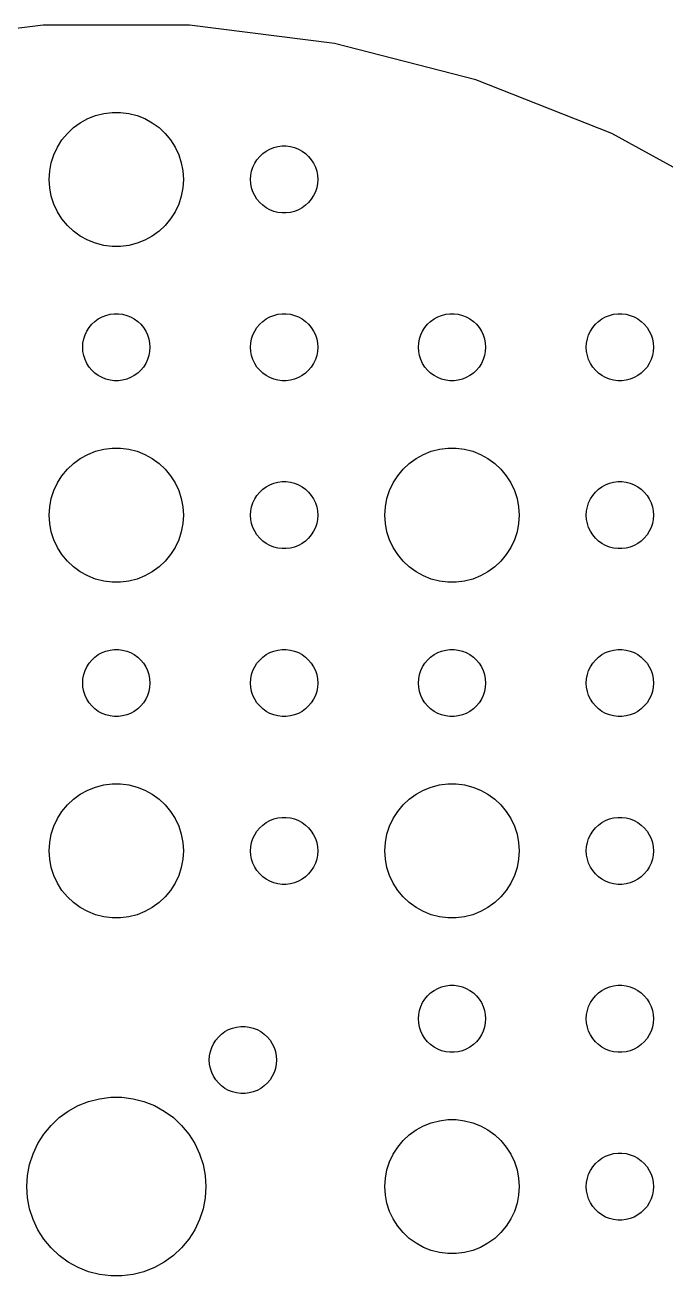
# Model space of a CAD drawing. Header units: metres. Extents: x -52 to 52, y -52 to 52.
# Drawn here: x -4.1 to 24.6, y -4 to 51.9 of the extents above; entities that cross this region are included whole.
import ezdxf

# ---------------------------------------------------------------- set-up
doc = ezdxf.new("R2010")
doc.units = ezdxf.units.M

msp = doc.modelspace()

# ---------------------------------------------------------------- linework, layer by layer
for p, q in [((-3.26511, 51.8974), (-9.74382, 51.0789)), ((3.26511, 51.8974), (-3.26511, 51.8974)), ((9.74382, 51.0789), (3.26511, 51.8974)), ((16.0689, 49.4549), (9.74382, 51.0789)), ((22.1405, 47.051), (16.0689, 49.4549)), ((-1.91226, 47.3115), (-1.60747, 47.533)), ((-1.60747, 47.533), (-1.27733, 47.7145)), ((-1.27733, 47.7145), (-0.927048, 47.8532)), ((-0.927048, 47.8532), (-0.562134, 47.9469)), ((-0.562134, 47.9469), (-0.18837, 47.9941)), ((-0.18837, 47.9941), (0.18837, 47.9941)), ((0.18837, 47.9941), (0.562134, 47.9469)), ((0.562134, 47.9469), (0.927048, 47.8532)), ((0.927048, 47.8532), (1.27733, 47.7145)), ((1.27733, 47.7145), (1.60747, 47.533)), ((1.60747, 47.533), (1.91226, 47.3115)), ((-2.42705, 46.7634), (-2.1869, 47.0536)), ((-2.1869, 47.0536), (-1.91226, 47.3115)), ((1.91226, 47.3115), (2.1869, 47.0536)), ((2.1869, 47.0536), (2.42705, 46.7634)), ((27.863, 43.905), (22.1405, 47.051)), ((-2.78932, 46.1044), (-2.62891, 46.4453)), ((-2.62891, 46.4453), (-2.42705, 46.7634)), ((2.42705, 46.7634), (2.62891, 46.4453)), ((2.62891, 46.4453), (2.78932, 46.1044)), ((6.86133, 46.3572), (7.03647, 46.4266)), ((7.03647, 46.4266), (7.21892, 46.4734)), ((7.21892, 46.4734), (7.40581, 46.497)), ((7.40581, 46.497), (7.59418, 46.497)), ((7.59418, 46.497), (7.78107, 46.4734)), ((7.78107, 46.4734), (7.96352, 46.4266)), ((7.96352, 46.4266), (8.13866, 46.3572)), ((-2.90575, 45.7461), (-2.78932, 46.1044)), ((2.78932, 46.1044), (2.90575, 45.7461)), ((6.18553, 45.7226), (6.28647, 45.8817)), ((6.28647, 45.8817), (6.40654, 46.0268)), ((6.40654, 46.0268), (6.54385, 46.1558)), ((6.54385, 46.1558), (6.69626, 46.2665)), ((6.69626, 46.2665), (6.86133, 46.3572)), ((8.13866, 46.3572), (8.30373, 46.2665)), ((8.30373, 46.2665), (8.45613, 46.1558)), ((8.45613, 46.1558), (8.59344, 46.0268)), ((8.59344, 46.0268), (8.71352, 45.8817)), ((8.71352, 45.8817), (8.81445, 45.7226)), ((-3, 45), (-2.97633, 45.376)), ((-2.97633, 45.376), (-2.90575, 45.7461)), ((2.90575, 45.7461), (2.97633, 45.376)), ((2.97633, 45.376), (3, 45)), ((6.01183, 45.188), (6.04712, 45.373)), ((6.04712, 45.373), (6.10533, 45.5522)), ((6.10533, 45.5522), (6.18553, 45.7226)), ((8.81445, 45.7226), (8.89465, 45.5522)), ((8.89465, 45.5522), (8.95287, 45.373)), ((8.95287, 45.373), (8.98816, 45.188)), ((-2.97633, 44.624), (-3, 45)), ((3, 45), (2.97633, 44.624)), ((6, 45), (6.01183, 45.188)), ((6.01183, 44.812), (6, 45)), ((6.04712, 44.627), (6.01183, 44.812)), ((8.98816, 44.812), (8.95287, 44.627)), ((8.98816, 45.188), (9, 45)), ((9, 45), (8.98816, 44.812)), ((-2.90575, 44.2539), (-2.97633, 44.624)), ((-2.78932, 43.8956), (-2.90575, 44.2539)), ((2.90575, 44.2539), (2.78932, 43.8956)), ((2.97633, 44.624), (2.90575, 44.2539)), ((6.10533, 44.4478), (6.04712, 44.627)), ((6.18553, 44.2774), (6.10533, 44.4478)), ((6.28647, 44.1183), (6.18553, 44.2774)), ((8.81445, 44.2774), (8.71352, 44.1183)), ((8.89465, 44.4478), (8.81445, 44.2774)), ((8.95287, 44.627), (8.89465, 44.4478)), ((-2.62891, 43.5547), (-2.78932, 43.8956)), ((2.78932, 43.8956), (2.62891, 43.5547)), ((6.40654, 43.9732), (6.28647, 44.1183)), ((6.54385, 43.8442), (6.40654, 43.9732)), ((6.69626, 43.7335), (6.54385, 43.8442)), ((6.86133, 43.6428), (6.69626, 43.7335)), ((7.03647, 43.5734), (6.86133, 43.6428)), ((8.13866, 43.6428), (7.96352, 43.5734)), ((8.30373, 43.7335), (8.13866, 43.6428)), ((8.45613, 43.8442), (8.30373, 43.7335)), ((8.59344, 43.9732), (8.45613, 43.8442)), ((8.71352, 44.1183), (8.59344, 43.9732)), ((-2.42705, 43.2366), (-2.62891, 43.5547)), ((-2.1869, 42.9464), (-2.42705, 43.2366)), ((2.42705, 43.2366), (2.1869, 42.9464)), ((2.62891, 43.5547), (2.42705, 43.2366)), ((7.21892, 43.5266), (7.03647, 43.5734)), ((7.40581, 43.503), (7.21892, 43.5266)), ((7.59418, 43.503), (7.40581, 43.503)), ((7.78107, 43.5266), (7.59418, 43.503)), ((7.96352, 43.5734), (7.78107, 43.5266)), ((-1.91226, 42.6885), (-2.1869, 42.9464)), ((-1.60747, 42.467), (-1.91226, 42.6885)), ((1.91226, 42.6885), (1.60747, 42.467)), ((2.1869, 42.9464), (1.91226, 42.6885)), ((-1.27733, 42.2855), (-1.60747, 42.467)), ((-0.927048, 42.1468), (-1.27733, 42.2855)), ((-0.562134, 42.0531), (-0.927048, 42.1468)), ((-0.18837, 42.0059), (-0.562134, 42.0531)), ((0.18837, 42.0059), (-0.18837, 42.0059)), ((0.562134, 42.0531), (0.18837, 42.0059)), ((0.927048, 42.1468), (0.562134, 42.0531)), ((1.27733, 42.2855), (0.927048, 42.1468)), ((1.60747, 42.467), (1.27733, 42.2855)), ((-1.09344, 38.5268), (-0.956131, 38.6558)), ((-0.956131, 38.6558), (-0.803726, 38.7665)), ((-0.803726, 38.7665), (-0.638657, 38.8572)), ((-0.638657, 38.8572), (-0.463516, 38.9266)), ((-0.463516, 38.9266), (-0.281067, 38.9734)), ((-0.281067, 38.9734), (-0.094177, 38.997)), ((-0.094177, 38.997), (0.094177, 38.997)), ((0.094177, 38.997), (0.281067, 38.9734)), ((0.281067, 38.9734), (0.463516, 38.9266)), ((0.463516, 38.9266), (0.638657, 38.8572)), ((0.638657, 38.8572), (0.803726, 38.7665)), ((0.803726, 38.7665), (0.956131, 38.6558)), ((0.956131, 38.6558), (1.09344, 38.5268)), ((6.40654, 38.5268), (6.54385, 38.6558)), ((6.54385, 38.6558), (6.69626, 38.7665)), ((6.69626, 38.7665), (6.86133, 38.8572)), ((6.86133, 38.8572), (7.03647, 38.9266)), ((7.03647, 38.9266), (7.21892, 38.9734)), ((7.21892, 38.9734), (7.40581, 38.997)), ((7.40581, 38.997), (7.59418, 38.997)), ((7.59418, 38.997), (7.78107, 38.9734)), ((7.78107, 38.9734), (7.96352, 38.9266)), ((7.96352, 38.9266), (8.13866, 38.8572)), ((8.13866, 38.8572), (8.30373, 38.7665)), ((8.30373, 38.7665), (8.45613, 38.6558)), ((8.45613, 38.6558), (8.59344, 38.5268)), ((13.9065, 38.5268), (14.0439, 38.6558)), ((14.0439, 38.6558), (14.1963, 38.7665)), ((14.1963, 38.7665), (14.3613, 38.8572)), ((14.3613, 38.8572), (14.5365, 38.9266)), ((14.5365, 38.9266), (14.7189, 38.9734)), ((14.7189, 38.9734), (14.9058, 38.997)), ((14.9058, 38.997), (15.0942, 38.997)), ((15.0942, 38.997), (15.2811, 38.9734)), ((15.2811, 38.9734), (15.4635, 38.9266)), ((15.4635, 38.9266), (15.6387, 38.8572)), ((15.6387, 38.8572), (15.8037, 38.7665)), ((15.8037, 38.7665), (15.9561, 38.6558)), ((15.9561, 38.6558), (16.0934, 38.5268)), ((21.4065, 38.5268), (21.5439, 38.6558)), ((21.5439, 38.6558), (21.6963, 38.7665)), ((21.6963, 38.7665), (21.8613, 38.8572)), ((21.8613, 38.8572), (22.0365, 38.9266)), ((22.0365, 38.9266), (22.2189, 38.9734)), ((22.2189, 38.9734), (22.4058, 38.997)), ((22.4058, 38.997), (22.5942, 38.997)), ((22.5942, 38.997), (22.7811, 38.9734)), ((22.7811, 38.9734), (22.9635, 38.9266)), ((22.9635, 38.9266), (23.1387, 38.8572)), ((23.1387, 38.8572), (23.3037, 38.7665)), ((23.3037, 38.7665), (23.4561, 38.6558)), ((23.4561, 38.6558), (23.5934, 38.5268)), ((-1.45287, 37.873), (-1.39465, 38.0522)), ((-1.39465, 38.0522), (-1.31445, 38.2226)), ((-1.31445, 38.2226), (-1.21352, 38.3817)), ((-1.21352, 38.3817), (-1.09344, 38.5268)), ((1.09344, 38.5268), (1.21352, 38.3817)), ((1.21352, 38.3817), (1.31445, 38.2226)), ((1.31445, 38.2226), (1.39465, 38.0522)), ((1.39465, 38.0522), (1.45287, 37.873)), ((6.04712, 37.873), (6.10533, 38.0522)), ((6.10533, 38.0522), (6.18553, 38.2226)), ((6.18553, 38.2226), (6.28647, 38.3817)), ((6.28647, 38.3817), (6.40654, 38.5268)), ((8.59344, 38.5268), (8.71352, 38.3817)), ((8.71352, 38.3817), (8.81445, 38.2226)), ((8.81445, 38.2226), (8.89465, 38.0522)), ((8.89465, 38.0522), (8.95287, 37.873)), ((13.5471, 37.873), (13.6053, 38.0522)), ((13.6053, 38.0522), (13.6855, 38.2226)), ((13.6855, 38.2226), (13.7865, 38.3817)), ((13.7865, 38.3817), (13.9065, 38.5268)), ((16.0934, 38.5268), (16.2135, 38.3817)), ((16.2135, 38.3817), (16.3145, 38.2226)), ((16.3145, 38.2226), (16.3947, 38.0522)), ((16.3947, 38.0522), (16.4529, 37.873)), ((21.0471, 37.873), (21.1053, 38.0522)), ((21.1053, 38.0522), (21.1855, 38.2226)), ((21.1855, 38.2226), (21.2865, 38.3817)), ((21.2865, 38.3817), (21.4065, 38.5268)), ((23.5934, 38.5268), (23.7135, 38.3817)), ((23.7135, 38.3817), (23.8145, 38.2226)), ((23.8145, 38.2226), (23.8947, 38.0522)), ((23.8947, 38.0522), (23.9529, 37.873)), ((-1.5, 37.5), (-1.48816, 37.688)), ((-1.48816, 37.312), (-1.5, 37.5)), ((-1.48816, 37.688), (-1.45287, 37.873)), ((1.45287, 37.873), (1.48816, 37.688)), ((1.48816, 37.688), (1.5, 37.5)), ((1.5, 37.5), (1.48816, 37.312)), ((6, 37.5), (6.01183, 37.688)), ((6.01183, 37.312), (6, 37.5)), ((6.01183, 37.688), (6.04712, 37.873)), ((8.95287, 37.873), (8.98816, 37.688)), ((8.98816, 37.688), (9, 37.5)), ((9, 37.5), (8.98816, 37.312)), ((13.5, 37.5), (13.5118, 37.688)), ((13.5118, 37.312), (13.5, 37.5)), ((13.5118, 37.688), (13.5471, 37.873)), ((16.4529, 37.873), (16.4882, 37.688)), ((16.4882, 37.688), (16.5, 37.5)), ((16.5, 37.5), (16.4882, 37.312)), ((21, 37.5), (21.0118, 37.688)), ((21.0118, 37.312), (21, 37.5)), ((21.0118, 37.688), (21.0471, 37.873)), ((23.9529, 37.873), (23.9882, 37.688)), ((23.9882, 37.688), (24, 37.5)), ((24, 37.5), (23.9882, 37.312)), ((-1.45287, 37.127), (-1.48816, 37.312)), ((-1.39465, 36.9478), (-1.45287, 37.127)), ((-1.31445, 36.7774), (-1.39465, 36.9478)), ((1.39465, 36.9478), (1.31445, 36.7774)), ((1.45287, 37.127), (1.39465, 36.9478)), ((1.48816, 37.312), (1.45287, 37.127)), ((6.04712, 37.127), (6.01183, 37.312)), ((6.10533, 36.9478), (6.04712, 37.127)), ((6.18553, 36.7774), (6.10533, 36.9478)), ((8.89465, 36.9478), (8.81445, 36.7774)), ((8.95287, 37.127), (8.89465, 36.9478)), ((8.98816, 37.312), (8.95287, 37.127)), ((13.5471, 37.127), (13.5118, 37.312)), ((13.6053, 36.9478), (13.5471, 37.127)), ((13.6855, 36.7774), (13.6053, 36.9478)), ((16.3947, 36.9478), (16.3145, 36.7774)), ((16.4529, 37.127), (16.3947, 36.9478)), ((16.4882, 37.312), (16.4529, 37.127)), ((21.0471, 37.127), (21.0118, 37.312)), ((21.1053, 36.9478), (21.0471, 37.127)), ((21.1855, 36.7774), (21.1053, 36.9478)), ((23.8947, 36.9478), (23.8145, 36.7774)), ((23.9529, 37.127), (23.8947, 36.9478)), ((23.9882, 37.312), (23.9529, 37.127)), ((-1.21352, 36.6183), (-1.31445, 36.7774)), ((-1.09344, 36.4732), (-1.21352, 36.6183)), ((-0.956131, 36.3442), (-1.09344, 36.4732)), ((-0.803726, 36.2335), (-0.956131, 36.3442)), ((0.956131, 36.3442), (0.803726, 36.2335)), ((1.09344, 36.4732), (0.956131, 36.3442)), ((1.21352, 36.6183), (1.09344, 36.4732)), ((1.31445, 36.7774), (1.21352, 36.6183)), ((6.28647, 36.6183), (6.18553, 36.7774)), ((6.40654, 36.4732), (6.28647, 36.6183)), ((6.54385, 36.3442), (6.40654, 36.4732)), ((6.69626, 36.2335), (6.54385, 36.3442)), ((8.45613, 36.3442), (8.30373, 36.2335)), ((8.59344, 36.4732), (8.45613, 36.3442)), ((8.71352, 36.6183), (8.59344, 36.4732)), ((8.81445, 36.7774), (8.71352, 36.6183)), ((13.7865, 36.6183), (13.6855, 36.7774)), ((13.9065, 36.4732), (13.7865, 36.6183)), ((14.0439, 36.3442), (13.9065, 36.4732)), ((14.1963, 36.2335), (14.0439, 36.3442)), ((15.9561, 36.3442), (15.8037, 36.2335)), ((16.0934, 36.4732), (15.9561, 36.3442)), ((16.2135, 36.6183), (16.0934, 36.4732)), ((16.3145, 36.7774), (16.2135, 36.6183)), ((21.2865, 36.6183), (21.1855, 36.7774)), ((21.4065, 36.4732), (21.2865, 36.6183)), ((21.5439, 36.3442), (21.4065, 36.4732)), ((21.6963, 36.2335), (21.5439, 36.3442)), ((23.4561, 36.3442), (23.3037, 36.2335)), ((23.5934, 36.4732), (23.4561, 36.3442)), ((23.7135, 36.6183), (23.5934, 36.4732)), ((23.8145, 36.7774), (23.7135, 36.6183)), ((-0.638657, 36.1428), (-0.803726, 36.2335)), ((-0.463516, 36.0734), (-0.638657, 36.1428)), ((-0.281067, 36.0266), (-0.463516, 36.0734)), ((-0.094177, 36.003), (-0.281067, 36.0266)), ((0.094177, 36.003), (-0.094177, 36.003)), ((0.281067, 36.0266), (0.094177, 36.003)), ((0.463516, 36.0734), (0.281067, 36.0266)), ((0.638657, 36.1428), (0.463516, 36.0734)), ((0.803726, 36.2335), (0.638657, 36.1428)), ((6.86133, 36.1428), (6.69626, 36.2335)), ((7.03647, 36.0734), (6.86133, 36.1428)), ((7.21892, 36.0266), (7.03647, 36.0734)), ((7.40581, 36.003), (7.21892, 36.0266)), ((7.59418, 36.003), (7.40581, 36.003)), ((7.78107, 36.0266), (7.59418, 36.003)), ((7.96352, 36.0734), (7.78107, 36.0266)), ((8.13866, 36.1428), (7.96352, 36.0734)), ((8.30373, 36.2335), (8.13866, 36.1428)), ((14.3613, 36.1428), (14.1963, 36.2335)), ((14.5365, 36.0734), (14.3613, 36.1428)), ((14.7189, 36.0266), (14.5365, 36.0734)), ((14.9058, 36.003), (14.7189, 36.0266)), ((15.0942, 36.003), (14.9058, 36.003)), ((15.2811, 36.0266), (15.0942, 36.003)), ((15.4635, 36.0734), (15.2811, 36.0266)), ((15.6387, 36.1428), (15.4635, 36.0734)), ((15.8037, 36.2335), (15.6387, 36.1428)), ((21.8613, 36.1428), (21.6963, 36.2335)), ((22.0365, 36.0734), (21.8613, 36.1428)), ((22.2189, 36.0266), (22.0365, 36.0734)), ((22.4058, 36.003), (22.2189, 36.0266)), ((22.5942, 36.003), (22.4058, 36.003)), ((22.7811, 36.0266), (22.5942, 36.003)), ((22.9635, 36.0734), (22.7811, 36.0266)), ((23.1387, 36.1428), (22.9635, 36.0734)), ((23.3037, 36.2335), (23.1387, 36.1428)), ((-0.562134, 32.9469), (-0.18837, 32.9941)), ((-0.18837, 32.9941), (0.18837, 32.9941)), ((0.18837, 32.9941), (0.562134, 32.9469)), ((14.4379, 32.9469), (14.8116, 32.9941)), ((14.8116, 32.9941), (15.1884, 32.9941)), ((15.1884, 32.9941), (15.5621, 32.9469)), ((-1.91226, 32.3115), (-1.60747, 32.533)), ((-1.60747, 32.533), (-1.27733, 32.7145)), ((-1.27733, 32.7145), (-0.927048, 32.8532)), ((-0.927048, 32.8532), (-0.562134, 32.9469)), ((0.562134, 32.9469), (0.927048, 32.8532)), ((0.927048, 32.8532), (1.27733, 32.7145)), ((1.27733, 32.7145), (1.60747, 32.533)), ((1.60747, 32.533), (1.91226, 32.3115)), ((13.0877, 32.3115), (13.3925, 32.533)), ((13.3925, 32.533), (13.7227, 32.7145)), ((13.7227, 32.7145), (14.0729, 32.8532)), ((14.0729, 32.8532), (14.4379, 32.9469)), ((15.5621, 32.9469), (15.927, 32.8532)), ((15.927, 32.8532), (16.2773, 32.7145)), ((16.2773, 32.7145), (16.6075, 32.533)), ((16.6075, 32.533), (16.9123, 32.3115)), ((-2.42705, 31.7634), (-2.1869, 32.0536)), ((-2.1869, 32.0536), (-1.91226, 32.3115)), ((1.91226, 32.3115), (2.1869, 32.0536)), ((2.1869, 32.0536), (2.42705, 31.7634)), ((12.5729, 31.7634), (12.8131, 32.0536)), ((12.8131, 32.0536), (13.0877, 32.3115)), ((16.9123, 32.3115), (17.1869, 32.0536)), ((17.1869, 32.0536), (17.427, 31.7634)), ((-2.78932, 31.1044), (-2.62891, 31.4453)), ((-2.62891, 31.4453), (-2.42705, 31.7634)), ((2.42705, 31.7634), (2.62891, 31.4453)), ((2.62891, 31.4453), (2.78932, 31.1044)), ((6.69626, 31.2665), (6.86133, 31.3572)), ((6.86133, 31.3572), (7.03647, 31.4266)), ((7.03647, 31.4266), (7.21892, 31.4734)), ((7.21892, 31.4734), (7.40581, 31.497)), ((7.40581, 31.497), (7.59418, 31.497)), ((7.59418, 31.497), (7.78107, 31.4734)), ((7.78107, 31.4734), (7.96352, 31.4266)), ((7.96352, 31.4266), (8.13866, 31.3572)), ((8.13866, 31.3572), (8.30373, 31.2665)), ((12.2107, 31.1044), (12.3711, 31.4453)), ((12.3711, 31.4453), (12.5729, 31.7634)), ((17.427, 31.7634), (17.6289, 31.4453)), ((17.6289, 31.4453), (17.7893, 31.1044)), ((21.6963, 31.2665), (21.8613, 31.3572)), ((21.8613, 31.3572), (22.0365, 31.4266)), ((22.0365, 31.4266), (22.2189, 31.4734)), ((22.2189, 31.4734), (22.4058, 31.497)), ((22.4058, 31.497), (22.5942, 31.497)), ((22.5942, 31.497), (22.7811, 31.4734)), ((22.7811, 31.4734), (22.9635, 31.4266)), ((22.9635, 31.4266), (23.1387, 31.3572)), ((23.1387, 31.3572), (23.3037, 31.2665)), ((-2.97633, 30.376), (-2.90575, 30.7461)), ((-2.90575, 30.7461), (-2.78932, 31.1044)), ((2.78932, 31.1044), (2.90575, 30.7461)), ((2.90575, 30.7461), (2.97633, 30.376)), ((6.18553, 30.7226), (6.28647, 30.8817)), ((6.28647, 30.8817), (6.40654, 31.0268)), ((6.40654, 31.0268), (6.54385, 31.1558)), ((6.54385, 31.1558), (6.69626, 31.2665)), ((8.30373, 31.2665), (8.45613, 31.1558)), ((8.45613, 31.1558), (8.59344, 31.0268)), ((8.59344, 31.0268), (8.71352, 30.8817)), ((8.71352, 30.8817), (8.81445, 30.7226)), ((12.0237, 30.376), (12.0942, 30.7461)), ((12.0942, 30.7461), (12.2107, 31.1044)), ((17.7893, 31.1044), (17.9057, 30.7461)), ((17.9057, 30.7461), (17.9763, 30.376)), ((21.1855, 30.7226), (21.2865, 30.8817)), ((21.2865, 30.8817), (21.4065, 31.0268)), ((21.4065, 31.0268), (21.5439, 31.1558)), ((21.5439, 31.1558), (21.6963, 31.2665)), ((23.3037, 31.2665), (23.4561, 31.1558)), ((23.4561, 31.1558), (23.5934, 31.0268)), ((23.5934, 31.0268), (23.7135, 30.8817)), ((23.7135, 30.8817), (23.8145, 30.7226)), ((-3, 30), (-2.97633, 30.376)), ((2.97633, 30.376), (3, 30)), ((6, 30), (6.01183, 30.188)), ((6.01183, 30.188), (6.04712, 30.373)), ((6.04712, 30.373), (6.10533, 30.5522)), ((6.10533, 30.5522), (6.18553, 30.7226)), ((8.81445, 30.7226), (8.89465, 30.5522)), ((8.89465, 30.5522), (8.95287, 30.373)), ((8.95287, 30.373), (8.98816, 30.188)), ((8.98816, 30.188), (9, 30)), ((12, 30), (12.0237, 30.376)), ((17.9763, 30.376), (18, 30)), ((21, 30), (21.0118, 30.188)), ((21.0118, 30.188), (21.0471, 30.373)), ((21.0471, 30.373), (21.1053, 30.5522)), ((21.1053, 30.5522), (21.1855, 30.7226)), ((23.8145, 30.7226), (23.8947, 30.5522)), ((23.8947, 30.5522), (23.9529, 30.373)), ((23.9529, 30.373), (23.9882, 30.188)), ((23.9882, 30.188), (24, 30)), ((-2.97633, 29.624), (-3, 30)), ((-2.90575, 29.2539), (-2.97633, 29.624)), ((2.97633, 29.624), (2.90575, 29.2539)), ((3, 30), (2.97633, 29.624)), ((6.01183, 29.812), (6, 30)), ((6.04712, 29.627), (6.01183, 29.812)), ((6.10533, 29.4478), (6.04712, 29.627)), ((8.95287, 29.627), (8.89465, 29.4478)), ((8.98816, 29.812), (8.95287, 29.627)), ((9, 30), (8.98816, 29.812)), ((12.0237, 29.624), (12, 30)), ((12.0942, 29.2539), (12.0237, 29.624)), ((17.9763, 29.624), (17.9057, 29.2539)), ((18, 30), (17.9763, 29.624)), ((21.0118, 29.812), (21, 30)), ((21.0471, 29.627), (21.0118, 29.812)), ((21.1053, 29.4478), (21.0471, 29.627)), ((23.9529, 29.627), (23.8947, 29.4478)), ((23.9882, 29.812), (23.9529, 29.627)), ((24, 30), (23.9882, 29.812)), ((-2.78932, 28.8956), (-2.90575, 29.2539)), ((2.90575, 29.2539), (2.78932, 28.8956)), ((6.18553, 29.2774), (6.10533, 29.4478)), ((6.28647, 29.1183), (6.18553, 29.2774)), ((6.40654, 28.9732), (6.28647, 29.1183)), ((8.71352, 29.1183), (8.59344, 28.9732)), ((8.81445, 29.2774), (8.71352, 29.1183)), ((8.89465, 29.4478), (8.81445, 29.2774)), ((12.2107, 28.8956), (12.0942, 29.2539)), ((17.9057, 29.2539), (17.7893, 28.8956)), ((21.1855, 29.2774), (21.1053, 29.4478)), ((21.2865, 29.1183), (21.1855, 29.2774)), ((21.4065, 28.9732), (21.2865, 29.1183)), ((23.7135, 29.1183), (23.5934, 28.9732)), ((23.8145, 29.2774), (23.7135, 29.1183)), ((23.8947, 29.4478), (23.8145, 29.2774)), ((-2.62891, 28.5547), (-2.78932, 28.8956)), ((-2.42705, 28.2366), (-2.62891, 28.5547)), ((2.62891, 28.5547), (2.42705, 28.2366)), ((2.78932, 28.8956), (2.62891, 28.5547)), ((6.54385, 28.8442), (6.40654, 28.9732)), ((6.69626, 28.7335), (6.54385, 28.8442)), ((6.86133, 28.6427), (6.69626, 28.7335)), ((7.03647, 28.5734), (6.86133, 28.6427)), ((7.21892, 28.5266), (7.03647, 28.5734)), ((7.40581, 28.503), (7.21892, 28.5266)), ((7.78107, 28.5266), (7.59418, 28.503)), ((7.96352, 28.5734), (7.78107, 28.5266)), ((8.13866, 28.6427), (7.96352, 28.5734)), ((8.30373, 28.7335), (8.13866, 28.6427)), ((8.45613, 28.8442), (8.30373, 28.7335)), ((8.59344, 28.9732), (8.45613, 28.8442)), ((12.3711, 28.5547), (12.2107, 28.8956)), ((12.5729, 28.2366), (12.3711, 28.5547)), ((17.6289, 28.5547), (17.427, 28.2366)), ((17.7893, 28.8956), (17.6289, 28.5547)), ((21.5439, 28.8442), (21.4065, 28.9732)), ((21.6963, 28.7335), (21.5439, 28.8442)), ((21.8613, 28.6427), (21.6963, 28.7335)), ((22.0365, 28.5734), (21.8613, 28.6427)), ((22.2189, 28.5266), (22.0365, 28.5734)), ((22.4058, 28.503), (22.2189, 28.5266)), ((22.7811, 28.5266), (22.5942, 28.503)), ((22.9635, 28.5734), (22.7811, 28.5266)), ((23.1387, 28.6427), (22.9635, 28.5734)), ((23.3037, 28.7335), (23.1387, 28.6427)), ((23.4561, 28.8442), (23.3037, 28.7335)), ((23.5934, 28.9732), (23.4561, 28.8442)), ((-2.1869, 27.9464), (-2.42705, 28.2366)), ((-1.91226, 27.6884), (-2.1869, 27.9464)), ((2.1869, 27.9464), (1.91226, 27.6884)), ((2.42705, 28.2366), (2.1869, 27.9464)), ((7.59418, 28.503), (7.40581, 28.503)), ((12.8131, 27.9464), (12.5729, 28.2366)), ((13.0877, 27.6884), (12.8131, 27.9464)), ((17.1869, 27.9464), (16.9123, 27.6884)), ((17.427, 28.2366), (17.1869, 27.9464)), ((22.5942, 28.503), (22.4058, 28.503)), ((-1.60747, 27.467), (-1.91226, 27.6884)), ((-1.27733, 27.2855), (-1.60747, 27.467)), ((1.60747, 27.467), (1.27733, 27.2855)), ((1.91226, 27.6884), (1.60747, 27.467)), ((13.3925, 27.467), (13.0877, 27.6884)), ((13.7227, 27.2855), (13.3925, 27.467)), ((16.6075, 27.467), (16.2773, 27.2855)), ((16.9123, 27.6884), (16.6075, 27.467)), ((-0.927048, 27.1468), (-1.27733, 27.2855)), ((-0.562134, 27.0531), (-0.927048, 27.1468)), ((-0.18837, 27.0059), (-0.562134, 27.0531)), ((0.18837, 27.0059), (-0.18837, 27.0059)), ((0.562134, 27.0531), (0.18837, 27.0059)), ((0.927048, 27.1468), (0.562134, 27.0531)), ((1.27733, 27.2855), (0.927048, 27.1468)), ((14.0729, 27.1468), (13.7227, 27.2855)), ((14.4379, 27.0531), (14.0729, 27.1468)), ((14.8116, 27.0059), (14.4379, 27.0531)), ((15.1884, 27.0059), (14.8116, 27.0059)), ((15.5621, 27.0531), (15.1884, 27.0059)), ((15.927, 27.1468), (15.5621, 27.0531)), ((16.2773, 27.2855), (15.927, 27.1468)), ((-1.21352, 23.3817), (-1.09344, 23.5268)), ((-1.09344, 23.5268), (-0.956131, 23.6558)), ((-0.956131, 23.6558), (-0.803726, 23.7665)), ((-0.803726, 23.7665), (-0.638657, 23.8572)), ((-0.638657, 23.8572), (-0.463516, 23.9266)), ((-0.463516, 23.9266), (-0.281067, 23.9734)), ((-0.281067, 23.9734), (-0.094177, 23.997)), ((-0.094177, 23.997), (0.094177, 23.997)), ((0.094177, 23.997), (0.281067, 23.9734)), ((0.281067, 23.9734), (0.463516, 23.9266)), ((0.463516, 23.9266), (0.638657, 23.8572)), ((0.638657, 23.8572), (0.803726, 23.7665)), ((0.803726, 23.7665), (0.956131, 23.6558)), ((0.956131, 23.6558), (1.09344, 23.5268)), ((1.09344, 23.5268), (1.21352, 23.3817)), ((6.28647, 23.3817), (6.40654, 23.5268)), ((6.40654, 23.5268), (6.54385, 23.6558)), ((6.54385, 23.6558), (6.69626, 23.7665)), ((6.69626, 23.7665), (6.86133, 23.8572)), ((6.86133, 23.8572), (7.03647, 23.9266)), ((7.03647, 23.9266), (7.21892, 23.9734)), ((7.21892, 23.9734), (7.40581, 23.997)), ((7.40581, 23.997), (7.59418, 23.997)), ((7.59418, 23.997), (7.78107, 23.9734)), ((7.78107, 23.9734), (7.96352, 23.9266)), ((7.96352, 23.9266), (8.13866, 23.8572)), ((8.13866, 23.8572), (8.30373, 23.7665)), ((8.30373, 23.7665), (8.45613, 23.6558)), ((8.45613, 23.6558), (8.59344, 23.5268)), ((8.59344, 23.5268), (8.71352, 23.3817)), ((13.7865, 23.3817), (13.9065, 23.5268)), ((13.9065, 23.5268), (14.0439, 23.6558)), ((14.0439, 23.6558), (14.1963, 23.7665)), ((14.1963, 23.7665), (14.3613, 23.8572)), ((14.3613, 23.8572), (14.5365, 23.9266)), ((14.5365, 23.9266), (14.7189, 23.9734)), ((14.7189, 23.9734), (14.9058, 23.997)), ((14.9058, 23.997), (15.0942, 23.997)), ((15.0942, 23.997), (15.2811, 23.9734)), ((15.2811, 23.9734), (15.4635, 23.9266)), ((15.4635, 23.9266), (15.6387, 23.8572)), ((15.6387, 23.8572), (15.8037, 23.7665)), ((15.8037, 23.7665), (15.9561, 23.6558)), ((15.9561, 23.6558), (16.0934, 23.5268)), ((16.0934, 23.5268), (16.2135, 23.3817)), ((21.2865, 23.3817), (21.4065, 23.5268)), ((21.4065, 23.5268), (21.5439, 23.6558)), ((21.5439, 23.6558), (21.6963, 23.7665)), ((21.6963, 23.7665), (21.8613, 23.8572)), ((21.8613, 23.8572), (22.0365, 23.9266)), ((22.0365, 23.9266), (22.2189, 23.9734)), ((22.2189, 23.9734), (22.4058, 23.997)), ((22.4058, 23.997), (22.5942, 23.997)), ((22.5942, 23.997), (22.7811, 23.9734)), ((22.7811, 23.9734), (22.9635, 23.9266)), ((22.9635, 23.9266), (23.1387, 23.8572)), ((23.1387, 23.8572), (23.3037, 23.7665)), ((23.3037, 23.7665), (23.4561, 23.6558)), ((23.4561, 23.6558), (23.5934, 23.5268)), ((23.5934, 23.5268), (23.7135, 23.3817)), ((-1.45287, 22.873), (-1.39465, 23.0522)), ((-1.39465, 23.0522), (-1.31445, 23.2226)), ((-1.31445, 23.2226), (-1.21352, 23.3817)), ((1.21352, 23.3817), (1.31445, 23.2226)), ((1.31445, 23.2226), (1.39465, 23.0522)), ((1.39465, 23.0522), (1.45287, 22.873)), ((6.04712, 22.873), (6.10533, 23.0522)), ((6.10533, 23.0522), (6.18553, 23.2226)), ((6.18553, 23.2226), (6.28647, 23.3817)), ((8.71352, 23.3817), (8.81445, 23.2226)), ((8.81445, 23.2226), (8.89465, 23.0522)), ((8.89465, 23.0522), (8.95287, 22.873)), ((13.5471, 22.873), (13.6053, 23.0522)), ((13.6053, 23.0522), (13.6855, 23.2226)), ((13.6855, 23.2226), (13.7865, 23.3817)), ((16.2135, 23.3817), (16.3145, 23.2226)), ((16.3145, 23.2226), (16.3947, 23.0522)), ((16.3947, 23.0522), (16.4529, 22.873)), ((21.0471, 22.873), (21.1053, 23.0522)), ((21.1053, 23.0522), (21.1855, 23.2226)), ((21.1855, 23.2226), (21.2865, 23.3817)), ((23.7135, 23.3817), (23.8145, 23.2226)), ((23.8145, 23.2226), (23.8947, 23.0522)), ((23.8947, 23.0522), (23.9529, 22.873)), ((-1.5, 22.5), (-1.48816, 22.688)), ((-1.48816, 22.312), (-1.5, 22.5)), ((-1.48816, 22.688), (-1.45287, 22.873)), ((1.45287, 22.873), (1.48816, 22.688)), ((1.48816, 22.688), (1.5, 22.5)), ((1.5, 22.5), (1.48816, 22.312)), ((6, 22.5), (6.01183, 22.688)), ((6.01183, 22.312), (6, 22.5)), ((6.01183, 22.688), (6.04712, 22.873)), ((8.95287, 22.873), (8.98816, 22.688)), ((8.98816, 22.688), (9, 22.5)), ((9, 22.5), (8.98816, 22.312)), ((13.5, 22.5), (13.5118, 22.688)), ((13.5118, 22.312), (13.5, 22.5)), ((13.5118, 22.688), (13.5471, 22.873)), ((16.4529, 22.873), (16.4882, 22.688)), ((16.4882, 22.688), (16.5, 22.5)), ((16.5, 22.5), (16.4882, 22.312)), ((21, 22.5), (21.0118, 22.688)), ((21.0118, 22.312), (21, 22.5)), ((21.0118, 22.688), (21.0471, 22.873)), ((23.9529, 22.873), (23.9882, 22.688)), ((23.9882, 22.688), (24, 22.5)), ((24, 22.5), (23.9882, 22.312)), ((-1.45287, 22.127), (-1.48816, 22.312)), ((-1.39465, 21.9478), (-1.45287, 22.127)), ((-1.31445, 21.7774), (-1.39465, 21.9478)), ((1.39465, 21.9478), (1.31445, 21.7774)), ((1.45287, 22.127), (1.39465, 21.9478)), ((1.48816, 22.312), (1.45287, 22.127)), ((6.04712, 22.127), (6.01183, 22.312)), ((6.10533, 21.9478), (6.04712, 22.127)), ((6.18553, 21.7774), (6.10533, 21.9478)), ((8.89465, 21.9478), (8.81445, 21.7774)), ((8.95287, 22.127), (8.89465, 21.9478)), ((8.98816, 22.312), (8.95287, 22.127)), ((13.5471, 22.127), (13.5118, 22.312)), ((13.6053, 21.9478), (13.5471, 22.127)), ((13.6855, 21.7774), (13.6053, 21.9478)), ((16.3947, 21.9478), (16.3145, 21.7774)), ((16.4529, 22.127), (16.3947, 21.9478)), ((16.4882, 22.312), (16.4529, 22.127)), ((21.0471, 22.127), (21.0118, 22.312)), ((21.1053, 21.9478), (21.0471, 22.127)), ((21.1855, 21.7774), (21.1053, 21.9478)), ((23.8947, 21.9478), (23.8145, 21.7774)), ((23.9529, 22.127), (23.8947, 21.9478)), ((23.9882, 22.312), (23.9529, 22.127)), ((-1.21352, 21.6183), (-1.31445, 21.7774)), ((-1.09344, 21.4732), (-1.21352, 21.6183)), ((-0.956131, 21.3442), (-1.09344, 21.4732)), ((-0.803726, 21.2335), (-0.956131, 21.3442)), ((0.956131, 21.3442), (0.803726, 21.2335)), ((1.09344, 21.4732), (0.956131, 21.3442)), ((1.21352, 21.6183), (1.09344, 21.4732)), ((1.31445, 21.7774), (1.21352, 21.6183)), ((6.28647, 21.6183), (6.18553, 21.7774)), ((6.40654, 21.4732), (6.28647, 21.6183)), ((6.54385, 21.3442), (6.40654, 21.4732)), ((6.69626, 21.2335), (6.54385, 21.3442)), ((8.45613, 21.3442), (8.30373, 21.2335)), ((8.59344, 21.4732), (8.45613, 21.3442)), ((8.71352, 21.6183), (8.59344, 21.4732)), ((8.81445, 21.7774), (8.71352, 21.6183)), ((13.7865, 21.6183), (13.6855, 21.7774)), ((13.9065, 21.4732), (13.7865, 21.6183)), ((14.0439, 21.3442), (13.9065, 21.4732)), ((14.1963, 21.2335), (14.0439, 21.3442)), ((15.9561, 21.3442), (15.8037, 21.2335)), ((16.0934, 21.4732), (15.9561, 21.3442)), ((16.2135, 21.6183), (16.0934, 21.4732)), ((16.3145, 21.7774), (16.2135, 21.6183)), ((21.2865, 21.6183), (21.1855, 21.7774)), ((21.4065, 21.4732), (21.2865, 21.6183)), ((21.5439, 21.3442), (21.4065, 21.4732)), ((21.6963, 21.2335), (21.5439, 21.3442)), ((23.4561, 21.3442), (23.3037, 21.2335)), ((23.5934, 21.4732), (23.4561, 21.3442)), ((23.7135, 21.6183), (23.5934, 21.4732)), ((23.8145, 21.7774), (23.7135, 21.6183)), ((-0.638657, 21.1427), (-0.803726, 21.2335)), ((-0.463516, 21.0734), (-0.638657, 21.1427)), ((-0.281067, 21.0266), (-0.463516, 21.0734)), ((-0.094177, 21.003), (-0.281067, 21.0266)), ((0.094177, 21.003), (-0.094177, 21.003)), ((0.281067, 21.0266), (0.094177, 21.003)), ((0.463516, 21.0734), (0.281067, 21.0266)), ((0.638657, 21.1427), (0.463516, 21.0734)), ((0.803726, 21.2335), (0.638657, 21.1427)), ((6.86133, 21.1427), (6.69626, 21.2335)), ((7.03647, 21.0734), (6.86133, 21.1427)), ((7.21892, 21.0266), (7.03647, 21.0734)), ((7.40581, 21.003), (7.21892, 21.0266)), ((7.59418, 21.003), (7.40581, 21.003)), ((7.78107, 21.0266), (7.59418, 21.003)), ((7.96352, 21.0734), (7.78107, 21.0266)), ((8.13866, 21.1427), (7.96352, 21.0734)), ((8.30373, 21.2335), (8.13866, 21.1427)), ((14.3613, 21.1427), (14.1963, 21.2335)), ((14.5365, 21.0734), (14.3613, 21.1427)), ((14.7189, 21.0266), (14.5365, 21.0734)), ((14.9058, 21.003), (14.7189, 21.0266)), ((15.0942, 21.003), (14.9058, 21.003)), ((15.2811, 21.0266), (15.0942, 21.003)), ((15.4635, 21.0734), (15.2811, 21.0266)), ((15.6387, 21.1427), (15.4635, 21.0734)), ((15.8037, 21.2335), (15.6387, 21.1427)), ((21.8613, 21.1427), (21.6963, 21.2335)), ((22.0365, 21.0734), (21.8613, 21.1427)), ((22.2189, 21.0266), (22.0365, 21.0734)), ((22.4058, 21.003), (22.2189, 21.0266)), ((22.5942, 21.003), (22.4058, 21.003)), ((22.7811, 21.0266), (22.5942, 21.003)), ((22.9635, 21.0734), (22.7811, 21.0266)), ((23.1387, 21.1427), (22.9635, 21.0734)), ((23.3037, 21.2335), (23.1387, 21.1427)), ((-0.927048, 17.8532), (-0.562134, 17.9469)), ((-0.562134, 17.9469), (-0.18837, 17.9941)), ((-0.18837, 17.9941), (0.18837, 17.9941)), ((0.18837, 17.9941), (0.562134, 17.9469)), ((0.562134, 17.9469), (0.927048, 17.8532)), ((14.0729, 17.8532), (14.4379, 17.9469)), ((14.4379, 17.9469), (14.8116, 17.9941)), ((14.8116, 17.9941), (15.1884, 17.9941)), ((15.1884, 17.9941), (15.5621, 17.9469)), ((15.5621, 17.9469), (15.927, 17.8532)), ((-1.91226, 17.3115), (-1.60747, 17.533)), ((-1.60747, 17.533), (-1.27733, 17.7145)), ((-1.27733, 17.7145), (-0.927048, 17.8532)), ((0.927048, 17.8532), (1.27733, 17.7145)), ((1.27733, 17.7145), (1.60747, 17.533)), ((1.60747, 17.533), (1.91226, 17.3115)), ((13.0877, 17.3115), (13.3925, 17.533)), ((13.3925, 17.533), (13.7227, 17.7145)), ((13.7227, 17.7145), (14.0729, 17.8532)), ((15.927, 17.8532), (16.2773, 17.7145)), ((16.2773, 17.7145), (16.6075, 17.533)), ((16.6075, 17.533), (16.9123, 17.3115)), ((-2.42705, 16.7634), (-2.1869, 17.0536)), ((-2.1869, 17.0536), (-1.91226, 17.3115)), ((1.91226, 17.3115), (2.1869, 17.0536)), ((2.1869, 17.0536), (2.42705, 16.7634)), ((12.5729, 16.7634), (12.8131, 17.0536)), ((12.8131, 17.0536), (13.0877, 17.3115)), ((16.9123, 17.3115), (17.1869, 17.0536)), ((17.1869, 17.0536), (17.427, 16.7634)), ((-2.78932, 16.1044), (-2.62891, 16.4453)), ((-2.62891, 16.4453), (-2.42705, 16.7634)), ((2.42705, 16.7634), (2.62891, 16.4453)), ((2.62891, 16.4453), (2.78932, 16.1044)), ((6.54385, 16.1558), (6.69626, 16.2665)), ((6.69626, 16.2665), (6.86133, 16.3572)), ((6.86133, 16.3572), (7.03647, 16.4266)), ((7.03647, 16.4266), (7.21892, 16.4734)), ((7.21892, 16.4734), (7.40581, 16.497)), ((7.40581, 16.497), (7.59418, 16.497)), ((7.59418, 16.497), (7.78107, 16.4734)), ((7.78107, 16.4734), (7.96352, 16.4266)), ((7.96352, 16.4266), (8.13866, 16.3572)), ((8.13866, 16.3572), (8.30373, 16.2665)), ((8.30373, 16.2665), (8.45613, 16.1558)), ((12.2107, 16.1044), (12.3711, 16.4453)), ((12.3711, 16.4453), (12.5729, 16.7634)), ((17.427, 16.7634), (17.6289, 16.4453)), ((17.6289, 16.4453), (17.7893, 16.1044)), ((21.5439, 16.1558), (21.6963, 16.2665)), ((21.6963, 16.2665), (21.8613, 16.3572)), ((21.8613, 16.3572), (22.0365, 16.4266)), ((22.0365, 16.4266), (22.2189, 16.4734)), ((22.2189, 16.4734), (22.4058, 16.497)), ((22.4058, 16.497), (22.5942, 16.497)), ((22.5942, 16.497), (22.7811, 16.4734)), ((22.7811, 16.4734), (22.9635, 16.4266)), ((22.9635, 16.4266), (23.1387, 16.3572)), ((23.1387, 16.3572), (23.3037, 16.2665)), ((23.3037, 16.2665), (23.4561, 16.1558)), ((-2.97633, 15.376), (-2.90575, 15.7461)), ((-2.90575, 15.7461), (-2.78932, 16.1044)), ((2.78932, 16.1044), (2.90575, 15.7461)), ((2.90575, 15.7461), (2.97633, 15.376)), ((6.10533, 15.5522), (6.18553, 15.7226)), ((6.18553, 15.7226), (6.28647, 15.8817)), ((6.28647, 15.8817), (6.40654, 16.0268)), ((6.40654, 16.0268), (6.54385, 16.1558)), ((8.45613, 16.1558), (8.59344, 16.0268)), ((8.59344, 16.0268), (8.71352, 15.8817)), ((8.71352, 15.8817), (8.81445, 15.7226)), ((8.81445, 15.7226), (8.89465, 15.5522)), ((12.0237, 15.376), (12.0942, 15.7461)), ((12.0942, 15.7461), (12.2107, 16.1044)), ((17.7893, 16.1044), (17.9057, 15.7461)), ((17.9057, 15.7461), (17.9763, 15.376)), ((21.1053, 15.5522), (21.1855, 15.7226)), ((21.1855, 15.7226), (21.2865, 15.8817)), ((21.2865, 15.8817), (21.4065, 16.0268)), ((21.4065, 16.0268), (21.5439, 16.1558)), ((23.4561, 16.1558), (23.5934, 16.0268)), ((23.5934, 16.0268), (23.7135, 15.8817)), ((23.7135, 15.8817), (23.8145, 15.7226)), ((23.8145, 15.7226), (23.8947, 15.5522)), ((-3, 15), (-2.97633, 15.376)), ((2.97633, 15.376), (3, 15)), ((6, 15), (6.01183, 15.188)), ((6.01183, 15.188), (6.04712, 15.373)), ((6.04712, 15.373), (6.10533, 15.5522)), ((8.89465, 15.5522), (8.95287, 15.373)), ((8.95287, 15.373), (8.98816, 15.188)), ((8.98816, 15.188), (9, 15)), ((12, 15), (12.0237, 15.376)), ((17.9763, 15.376), (18, 15)), ((21, 15), (21.0118, 15.188)), ((21.0118, 15.188), (21.0471, 15.373)), ((21.0471, 15.373), (21.1053, 15.5522)), ((23.8947, 15.5522), (23.9529, 15.373)), ((23.9529, 15.373), (23.9882, 15.188)), ((23.9882, 15.188), (24, 15)), ((-2.97633, 14.624), (-3, 15)), ((-2.90575, 14.2539), (-2.97633, 14.624)), ((2.97633, 14.624), (2.90575, 14.2539)), ((3, 15), (2.97633, 14.624)), ((6.01183, 14.812), (6, 15)), ((6.04712, 14.627), (6.01183, 14.812)), ((6.10533, 14.4478), (6.04712, 14.627)), ((8.95287, 14.627), (8.89465, 14.4478)), ((8.98816, 14.812), (8.95287, 14.627)), ((9, 15), (8.98816, 14.812)), ((12.0237, 14.624), (12, 15)), ((12.0942, 14.2539), (12.0237, 14.624)), ((17.9763, 14.624), (17.9057, 14.2539)), ((18, 15), (17.9763, 14.624)), ((21.0118, 14.812), (21, 15)), ((21.0471, 14.627), (21.0118, 14.812)), ((21.1053, 14.4478), (21.0471, 14.627)), ((23.9529, 14.627), (23.8947, 14.4478)), ((23.9882, 14.812), (23.9529, 14.627)), ((24, 15), (23.9882, 14.812)), ((-2.78932, 13.8956), (-2.90575, 14.2539)), ((2.90575, 14.2539), (2.78932, 13.8956)), ((6.18553, 14.2774), (6.10533, 14.4478)), ((6.28647, 14.1183), (6.18553, 14.2774)), ((6.40654, 13.9732), (6.28647, 14.1183)), ((6.54385, 13.8442), (6.40654, 13.9732)), ((8.59344, 13.9732), (8.45613, 13.8442)), ((8.71352, 14.1183), (8.59344, 13.9732)), ((8.81445, 14.2774), (8.71352, 14.1183)), ((8.89465, 14.4478), (8.81445, 14.2774)), ((12.2107, 13.8956), (12.0942, 14.2539)), ((17.9057, 14.2539), (17.7893, 13.8956)), ((21.1855, 14.2774), (21.1053, 14.4478)), ((21.2865, 14.1183), (21.1855, 14.2774)), ((21.4065, 13.9732), (21.2865, 14.1183)), ((21.5439, 13.8442), (21.4065, 13.9732)), ((23.5934, 13.9732), (23.4561, 13.8442)), ((23.7135, 14.1183), (23.5934, 13.9732)), ((23.8145, 14.2774), (23.7135, 14.1183)), ((23.8947, 14.4478), (23.8145, 14.2774)), ((-2.62891, 13.5547), (-2.78932, 13.8956)), ((-2.42705, 13.2366), (-2.62891, 13.5547)), ((2.62891, 13.5547), (2.42705, 13.2366)), ((2.78932, 13.8956), (2.62891, 13.5547)), ((6.69626, 13.7335), (6.54385, 13.8442)), ((6.86133, 13.6427), (6.69626, 13.7335)), ((7.03647, 13.5734), (6.86133, 13.6427)), ((7.21892, 13.5266), (7.03647, 13.5734)), ((7.40581, 13.5029), (7.21892, 13.5266)), ((7.59418, 13.5029), (7.40581, 13.5029)), ((7.78107, 13.5266), (7.59418, 13.5029)), ((7.96352, 13.5734), (7.78107, 13.5266)), ((8.13866, 13.6427), (7.96352, 13.5734)), ((8.30373, 13.7335), (8.13866, 13.6427)), ((8.45613, 13.8442), (8.30373, 13.7335)), ((12.3711, 13.5547), (12.2107, 13.8956)), ((12.5729, 13.2366), (12.3711, 13.5547)), ((17.6289, 13.5547), (17.427, 13.2366)), ((17.7893, 13.8956), (17.6289, 13.5547)), ((21.6963, 13.7335), (21.5439, 13.8442)), ((21.8613, 13.6427), (21.6963, 13.7335)), ((22.0365, 13.5734), (21.8613, 13.6427)), ((22.2189, 13.5266), (22.0365, 13.5734)), ((22.4058, 13.5029), (22.2189, 13.5266)), ((22.5942, 13.5029), (22.4058, 13.5029)), ((22.7811, 13.5266), (22.5942, 13.5029)), ((22.9635, 13.5734), (22.7811, 13.5266)), ((23.1387, 13.6427), (22.9635, 13.5734)), ((23.3037, 13.7335), (23.1387, 13.6427)), ((23.4561, 13.8442), (23.3037, 13.7335)), ((-2.1869, 12.9464), (-2.42705, 13.2366)), ((-1.91226, 12.6884), (-2.1869, 12.9464)), ((2.1869, 12.9464), (1.91226, 12.6884)), ((2.42705, 13.2366), (2.1869, 12.9464)), ((12.8131, 12.9464), (12.5729, 13.2366)), ((13.0877, 12.6884), (12.8131, 12.9464)), ((17.1869, 12.9464), (16.9123, 12.6884)), ((17.427, 13.2366), (17.1869, 12.9464)), ((-1.60747, 12.467), (-1.91226, 12.6884)), ((-1.27733, 12.2855), (-1.60747, 12.467)), ((1.60747, 12.467), (1.27733, 12.2855)), ((1.91226, 12.6884), (1.60747, 12.467)), ((13.3925, 12.467), (13.0877, 12.6884)), ((13.7227, 12.2855), (13.3925, 12.467)), ((16.6075, 12.467), (16.2773, 12.2855)), ((16.9123, 12.6884), (16.6075, 12.467)), ((-0.927048, 12.1468), (-1.27733, 12.2855)), ((-0.562134, 12.0531), (-0.927048, 12.1468)), ((-0.18837, 12.0059), (-0.562134, 12.0531)), ((0.18837, 12.0059), (-0.18837, 12.0059)), ((0.562134, 12.0531), (0.18837, 12.0059)), ((0.927048, 12.1468), (0.562134, 12.0531)), ((1.27733, 12.2855), (0.927048, 12.1468)), ((14.0729, 12.1468), (13.7227, 12.2855)), ((14.4379, 12.0531), (14.0729, 12.1468)), ((14.8116, 12.0059), (14.4379, 12.0531)), ((15.1884, 12.0059), (14.8116, 12.0059)), ((15.5621, 12.0531), (15.1884, 12.0059)), ((15.927, 12.1468), (15.5621, 12.0531)), ((16.2773, 12.2855), (15.927, 12.1468)), ((14.5365, 8.92657), (14.7189, 8.97342)), ((14.7189, 8.97342), (14.9058, 8.99704)), ((14.9058, 8.99704), (15.0942, 8.99704)), ((15.0942, 8.99704), (15.2811, 8.97342)), ((15.2811, 8.97342), (15.4635, 8.92657)), ((22.0365, 8.92657), (22.2189, 8.97342)), ((22.2189, 8.97342), (22.4058, 8.99704)), ((22.4058, 8.99704), (22.5942, 8.99704)), ((22.5942, 8.99704), (22.7811, 8.97342)), ((22.7811, 8.97342), (22.9635, 8.92657)), ((13.7865, 8.38167), (13.9065, 8.52681)), ((13.9065, 8.52681), (14.0439, 8.65576)), ((14.0439, 8.65576), (14.1963, 8.76648)), ((14.1963, 8.76648), (14.3613, 8.85724)), ((14.3613, 8.85724), (14.5365, 8.92657)), ((15.4635, 8.92657), (15.6387, 8.85724)), ((15.6387, 8.85724), (15.8037, 8.76648)), ((15.8037, 8.76648), (15.9561, 8.65576)), ((15.9561, 8.65576), (16.0934, 8.52681)), ((16.0934, 8.52681), (16.2135, 8.38167)), ((21.2865, 8.38167), (21.4065, 8.52681)), ((21.4065, 8.52681), (21.5439, 8.65576)), ((21.5439, 8.65576), (21.6963, 8.76648)), ((21.6963, 8.76648), (21.8613, 8.85724)), ((21.8613, 8.85724), (22.0365, 8.92657)), ((22.9635, 8.92657), (23.1387, 8.85724)), ((23.1387, 8.85724), (23.3037, 8.76648)), ((23.3037, 8.76648), (23.4561, 8.65576)), ((23.4561, 8.65576), (23.5934, 8.52681)), ((23.5934, 8.52681), (23.7135, 8.38167)), ((13.5118, 7.68799), (13.5471, 7.87303)), ((13.5471, 7.87303), (13.6053, 8.05219)), ((13.6053, 8.05219), (13.6855, 8.22263)), ((13.6855, 8.22263), (13.7865, 8.38167)), ((16.2135, 8.38167), (16.3145, 8.22263)), ((16.3145, 8.22263), (16.3947, 8.05219)), ((16.3947, 8.05219), (16.4529, 7.87303)), ((16.4529, 7.87303), (16.4882, 7.68799)), ((21.0118, 7.68799), (21.0471, 7.87303)), ((21.0471, 7.87303), (21.1053, 8.05219)), ((21.1053, 8.05219), (21.1855, 8.22263)), ((21.1855, 8.22263), (21.2865, 8.38167)), ((23.7135, 8.38167), (23.8145, 8.22263)), ((23.8145, 8.22263), (23.8947, 8.05219)), ((23.8947, 8.05219), (23.9529, 7.87303)), ((23.9529, 7.87303), (23.9882, 7.68799)), ((13.5, 7.5), (13.5118, 7.68799)), ((13.5118, 7.312), (13.5, 7.5)), ((13.5471, 7.12695), (13.5118, 7.312)), ((16.4882, 7.312), (16.4529, 7.12695)), ((16.4882, 7.68799), (16.5, 7.5)), ((16.5, 7.5), (16.4882, 7.312)), ((21, 7.5), (21.0118, 7.68799)), ((21.0118, 7.312), (21, 7.5)), ((21.0471, 7.12695), (21.0118, 7.312)), ((23.9882, 7.312), (23.9529, 7.12695)), ((23.9882, 7.68799), (24, 7.5)), ((24, 7.5), (23.9882, 7.312)), ((4.56354, 6.68381), (4.70085, 6.81276)), ((4.70085, 6.81276), (4.85326, 6.92348)), ((4.85326, 6.92348), (5.01833, 7.01424)), ((5.01833, 7.01424), (5.19347, 7.08357)), ((5.19347, 7.08357), (5.37592, 7.13042)), ((5.37592, 7.13042), (5.56281, 7.15404)), ((5.56281, 7.15404), (5.75117, 7.15404)), ((5.75117, 7.15404), (5.93806, 7.13042)), ((5.93806, 7.13042), (6.12051, 7.08357)), ((6.12051, 7.08357), (6.29565, 7.01424)), ((6.29565, 7.01424), (6.46074, 6.92348)), ((6.46074, 6.92348), (6.61313, 6.81276)), ((6.61313, 6.81276), (6.75044, 6.68381)), ((13.6053, 6.9478), (13.5471, 7.12695)), ((13.6855, 6.77736), (13.6053, 6.9478)), ((13.7865, 6.61832), (13.6855, 6.77736)), ((16.3145, 6.77736), (16.2135, 6.61832)), ((16.3947, 6.9478), (16.3145, 6.77736)), ((16.4529, 7.12695), (16.3947, 6.9478)), ((21.1053, 6.9478), (21.0471, 7.12695)), ((21.1855, 6.77736), (21.1053, 6.9478)), ((21.2865, 6.61832), (21.1855, 6.77736)), ((23.8145, 6.77736), (23.7135, 6.61832)), ((23.8947, 6.9478), (23.8145, 6.77736)), ((23.9529, 7.12695), (23.8947, 6.9478)), ((4.20412, 6.03003), (4.26233, 6.20918)), ((4.26233, 6.20918), (4.34253, 6.37962)), ((4.34253, 6.37962), (4.44347, 6.53867)), ((4.44347, 6.53867), (4.56354, 6.68381)), ((6.75044, 6.68381), (6.87051, 6.53867)), ((6.87051, 6.53867), (6.97145, 6.37962)), ((6.97145, 6.37962), (7.05165, 6.20918)), ((7.05165, 6.20918), (7.10986, 6.03003)), ((13.9065, 6.47318), (13.7865, 6.61832)), ((14.0439, 6.34422), (13.9065, 6.47318)), ((14.1963, 6.23351), (14.0439, 6.34422)), ((14.3613, 6.14275), (14.1963, 6.23351)), ((15.8037, 6.23351), (15.6387, 6.14275)), ((15.9561, 6.34422), (15.8037, 6.23351)), ((16.0934, 6.47318), (15.9561, 6.34422)), ((16.2135, 6.61832), (16.0934, 6.47318)), ((21.4065, 6.47318), (21.2865, 6.61832)), ((21.5439, 6.34422), (21.4065, 6.47318)), ((21.6963, 6.23351), (21.5439, 6.34422)), ((21.8613, 6.14275), (21.6963, 6.23351)), ((23.3037, 6.23351), (23.1387, 6.14275)), ((23.4561, 6.34422), (23.3037, 6.23351)), ((23.5934, 6.47318), (23.4561, 6.34422)), ((23.7135, 6.61832), (23.5934, 6.47318)), ((4.157, 5.657), (4.16882, 5.84499)), ((4.16882, 5.46899), (4.157, 5.657)), ((4.16882, 5.84499), (4.20412, 6.03003)), ((7.10986, 6.03003), (7.14516, 5.84499)), ((7.14516, 5.84499), (7.157, 5.657)), ((7.157, 5.657), (7.14516, 5.46899)), ((14.5365, 6.07341), (14.3613, 6.14275)), ((14.7189, 6.02657), (14.5365, 6.07341)), ((14.9058, 6.00294), (14.7189, 6.02657)), ((15.0942, 6.00294), (14.9058, 6.00294)), ((15.2811, 6.02657), (15.0942, 6.00294)), ((15.4635, 6.07341), (15.2811, 6.02657)), ((15.6387, 6.14275), (15.4635, 6.07341)), ((22.0365, 6.07341), (21.8613, 6.14275)), ((22.2189, 6.02657), (22.0365, 6.07341)), ((22.4058, 6.00294), (22.2189, 6.02657)), ((22.5942, 6.00294), (22.4058, 6.00294)), ((22.7811, 6.02657), (22.5942, 6.00294)), ((22.9635, 6.07341), (22.7811, 6.02657)), ((23.1387, 6.14275), (22.9635, 6.07341)), ((4.20412, 5.28395), (4.16882, 5.46899)), ((4.26233, 5.10481), (4.20412, 5.28395)), ((4.34253, 4.93436), (4.26233, 5.10481)), ((7.05165, 5.10481), (6.97145, 4.93436)), ((7.10986, 5.28395), (7.05165, 5.10481)), ((7.14516, 5.46899), (7.10986, 5.28395)), ((4.44347, 4.77531), (4.34253, 4.93436)), ((4.56354, 4.63017), (4.44347, 4.77531)), ((4.70085, 4.50122), (4.56354, 4.63017)), ((4.85326, 4.3905), (4.70085, 4.50122)), ((6.61313, 4.50122), (6.46074, 4.3905)), ((6.75044, 4.63017), (6.61313, 4.50122)), ((6.87051, 4.77531), (6.75044, 4.63017)), ((6.97145, 4.93436), (6.87051, 4.77531)), ((-1.23605, 3.80421), (-0.749512, 3.92914)), ((-0.749512, 3.92914), (-0.25116, 3.9921)), ((-0.25116, 3.9921), (0.25116, 3.9921)), ((0.25116, 3.9921), (0.749512, 3.92914)), ((0.749512, 3.92914), (1.23605, 3.80421)), ((5.01833, 4.29976), (4.85326, 4.3905)), ((5.19347, 4.23041), (5.01833, 4.29976)), ((5.37592, 4.18356), (5.19347, 4.23041)), ((5.56281, 4.15996), (5.37592, 4.18356)), ((5.75117, 4.15996), (5.56281, 4.15996)), ((5.93806, 4.18356), (5.75117, 4.15996)), ((6.12051, 4.23041), (5.93806, 4.18356)), ((6.29565, 4.29976), (6.12051, 4.23041)), ((6.46074, 4.3905), (6.29565, 4.29976)), ((-2.54968, 3.08205), (-2.1433, 3.3773)), ((-2.1433, 3.3773), (-1.70311, 3.61929)), ((-1.70311, 3.61929), (-1.23605, 3.80421)), ((1.23605, 3.80421), (1.70311, 3.61929)), ((1.70311, 3.61929), (2.1433, 3.3773)), ((2.1433, 3.3773), (2.54968, 3.08205)), ((-2.91586, 2.73817), (-2.54968, 3.08205)), ((2.54968, 3.08205), (2.91586, 2.73817)), ((13.7227, 2.71448), (14.0729, 2.85316)), ((14.0729, 2.85316), (14.4379, 2.94685)), ((14.4379, 2.94685), (14.8116, 2.99408)), ((14.8116, 2.99408), (15.1884, 2.99408)), ((15.1884, 2.99408), (15.5621, 2.94685)), ((15.5621, 2.94685), (15.927, 2.85316)), ((15.927, 2.85316), (16.2773, 2.71448)), ((-3.50522, 1.927), (-3.23605, 2.35114)), ((-3.23605, 2.35114), (-2.91586, 2.73817)), ((2.91586, 2.73817), (3.23605, 2.35114)), ((3.23605, 2.35114), (3.50522, 1.927)), ((12.8131, 2.05363), (13.0877, 2.31154)), ((13.0877, 2.31154), (13.3925, 2.53297)), ((13.3925, 2.53297), (13.7227, 2.71448)), ((16.2773, 2.71448), (16.6075, 2.53297)), ((16.6075, 2.53297), (16.9123, 2.31154)), ((16.9123, 2.31154), (17.1869, 2.05363)), ((-3.7191, 1.47249), (-3.50522, 1.927)), ((3.50522, 1.927), (3.7191, 1.47249)), ((12.3711, 1.44525), (12.5729, 1.76335)), ((12.5729, 1.76335), (12.8131, 2.05363)), ((17.1869, 2.05363), (17.427, 1.76335)), ((17.427, 1.76335), (17.6289, 1.44525)), ((-3.87433, 0.994751), (-3.7191, 1.47249)), ((3.7191, 1.47249), (3.87433, 0.994751)), ((12.2107, 1.10437), (12.3711, 1.44525)), ((17.6289, 1.44525), (17.7893, 1.10437)), ((21.4065, 1.02681), (21.5439, 1.15576)), ((21.5439, 1.15576), (21.6963, 1.26648)), ((21.6963, 1.26648), (21.8613, 1.35724)), ((21.8613, 1.35724), (22.0365, 1.42657)), ((22.0365, 1.42657), (22.2189, 1.47342)), ((22.2189, 1.47342), (22.4058, 1.49704)), ((22.4058, 1.49704), (22.5942, 1.49704)), ((22.5942, 1.49704), (22.7811, 1.47342)), ((22.7811, 1.47342), (22.9635, 1.42657)), ((22.9635, 1.42657), (23.1387, 1.35724)), ((23.1387, 1.35724), (23.3037, 1.26648)), ((23.3037, 1.26648), (23.4561, 1.15576)), ((23.4561, 1.15576), (23.5934, 1.02681)), ((-3.96844, 0.501328), (-3.87433, 0.994751)), ((3.87433, 0.994751), (3.96844, 0.501328)), ((12.0237, 0.375992), (12.0942, 0.746063)), ((12.0942, 0.746063), (12.2107, 1.10437)), ((17.7893, 1.10437), (17.9057, 0.746063)), ((17.9057, 0.746063), (17.9763, 0.375992)), ((21.1053, 0.552185), (21.1855, 0.722626)), ((21.1855, 0.722626), (21.2865, 0.881668)), ((21.2865, 0.881668), (21.4065, 1.02681)), ((23.5934, 1.02681), (23.7135, 0.881668)), ((23.7135, 0.881668), (23.8145, 0.722626)), ((23.8145, 0.722626), (23.8947, 0.552185)), ((-4, 0), (-3.96844, 0.501328)), ((-3.96844, -0.501328), (-4, 0)), ((3.96844, 0.501328), (4, 0)), ((4, 0), (3.96844, -0.501328)), ((12, 0), (12.0237, 0.375992)), ((12.0237, -0.375992), (12, 0)), ((17.9763, 0.375992), (18, 0)), ((18, 0), (17.9763, -0.375992)), ((21, 0), (21.0118, 0.187988)), ((21.0118, -0.187988), (21, 0)), ((21.0118, 0.187988), (21.0471, 0.373032)), ((21.0471, 0.373032), (21.1053, 0.552185)), ((23.8947, 0.552185), (23.9529, 0.373032)), ((23.9529, 0.373032), (23.9882, 0.187988)), ((23.9882, 0.187988), (24, 0)), ((24, 0), (23.9882, -0.187988)), ((-3.87433, -0.994751), (-3.96844, -0.501328)), ((3.96844, -0.501328), (3.87433, -0.994751)), ((12.0942, -0.746063), (12.0237, -0.375992)), ((17.9763, -0.375992), (17.9057, -0.746063)), ((21.0471, -0.373032), (21.0118, -0.187988)), ((21.1053, -0.552185), (21.0471, -0.373032)), ((21.1855, -0.722626), (21.1053, -0.552185)), ((23.8947, -0.552185), (23.8145, -0.722626)), ((23.9529, -0.373032), (23.8947, -0.552185)), ((23.9882, -0.187988), (23.9529, -0.373032)), ((-3.7191, -1.47249), (-3.87433, -0.994751)), ((3.87433, -0.994751), (3.7191, -1.47249)), ((12.2107, -1.10437), (12.0942, -0.746063)), ((12.3711, -1.44525), (12.2107, -1.10437)), ((17.7893, -1.10437), (17.6289, -1.44525)), ((17.9057, -0.746063), (17.7893, -1.10437)), ((21.2865, -0.881668), (21.1855, -0.722626)), ((21.4065, -1.02681), (21.2865, -0.881668)), ((21.5439, -1.15576), (21.4065, -1.02681)), ((23.5934, -1.02681), (23.4561, -1.15576)), ((23.7135, -0.881668), (23.5934, -1.02681)), ((23.8145, -0.722626), (23.7135, -0.881668)), ((-3.50522, -1.927), (-3.7191, -1.47249)), ((3.7191, -1.47249), (3.50522, -1.927)), ((12.5729, -1.76335), (12.3711, -1.44525)), ((17.6289, -1.44525), (17.427, -1.76335)), ((21.6963, -1.26648), (21.5439, -1.15576)), ((21.8613, -1.35724), (21.6963, -1.26648)), ((22.0365, -1.42657), (21.8613, -1.35724)), ((22.2189, -1.47342), (22.0365, -1.42657)), ((22.4058, -1.49704), (22.2189, -1.47342)), ((22.5942, -1.49704), (22.4058, -1.49704)), ((22.7811, -1.47342), (22.5942, -1.49704)), ((22.9635, -1.42657), (22.7811, -1.47342)), ((23.1387, -1.35724), (22.9635, -1.42657)), ((23.3037, -1.26648), (23.1387, -1.35724)), ((23.4561, -1.15576), (23.3037, -1.26648)), ((-3.23605, -2.35114), (-3.50522, -1.927)), ((3.50522, -1.927), (3.23605, -2.35114)), ((12.8131, -2.05363), (12.5729, -1.76335)), ((13.0877, -2.31154), (12.8131, -2.05363)), ((17.1869, -2.05363), (16.9123, -2.31154)), ((17.427, -1.76335), (17.1869, -2.05363)), ((-2.91586, -2.73817), (-3.23605, -2.35114)), ((-2.54968, -3.08205), (-2.91586, -2.73817)), ((2.91586, -2.73817), (2.54968, -3.08205)), ((3.23605, -2.35114), (2.91586, -2.73817)), ((13.3925, -2.53297), (13.0877, -2.31154)), ((13.7227, -2.71448), (13.3925, -2.53297)), ((14.0729, -2.85316), (13.7227, -2.71448)), ((16.2773, -2.71448), (15.927, -2.85316)), ((16.6075, -2.53297), (16.2773, -2.71448)), ((16.9123, -2.31154), (16.6075, -2.53297)), ((-2.1433, -3.3773), (-2.54968, -3.08205)), ((2.54968, -3.08205), (2.1433, -3.3773)), ((14.4379, -2.94685), (14.0729, -2.85316)), ((14.8116, -2.99408), (14.4379, -2.94685)), ((15.1884, -2.99408), (14.8116, -2.99408)), ((15.5621, -2.94685), (15.1884, -2.99408)), ((15.927, -2.85316), (15.5621, -2.94685)), ((-1.70311, -3.61929), (-2.1433, -3.3773)), ((-1.23605, -3.80421), (-1.70311, -3.61929)), ((-0.749512, -3.92914), (-1.23605, -3.80421)), ((1.23605, -3.80421), (0.749512, -3.92914)), ((1.70311, -3.61929), (1.23605, -3.80421)), ((2.1433, -3.3773), (1.70311, -3.61929)), ((-0.25116, -3.9921), (-0.749512, -3.92914)), ((0.25116, -3.9921), (-0.25116, -3.9921)), ((0.749512, -3.92914), (0.25116, -3.9921))]:
    msp.add_line(p, q)

doc.saveas('drawing.dxf')
